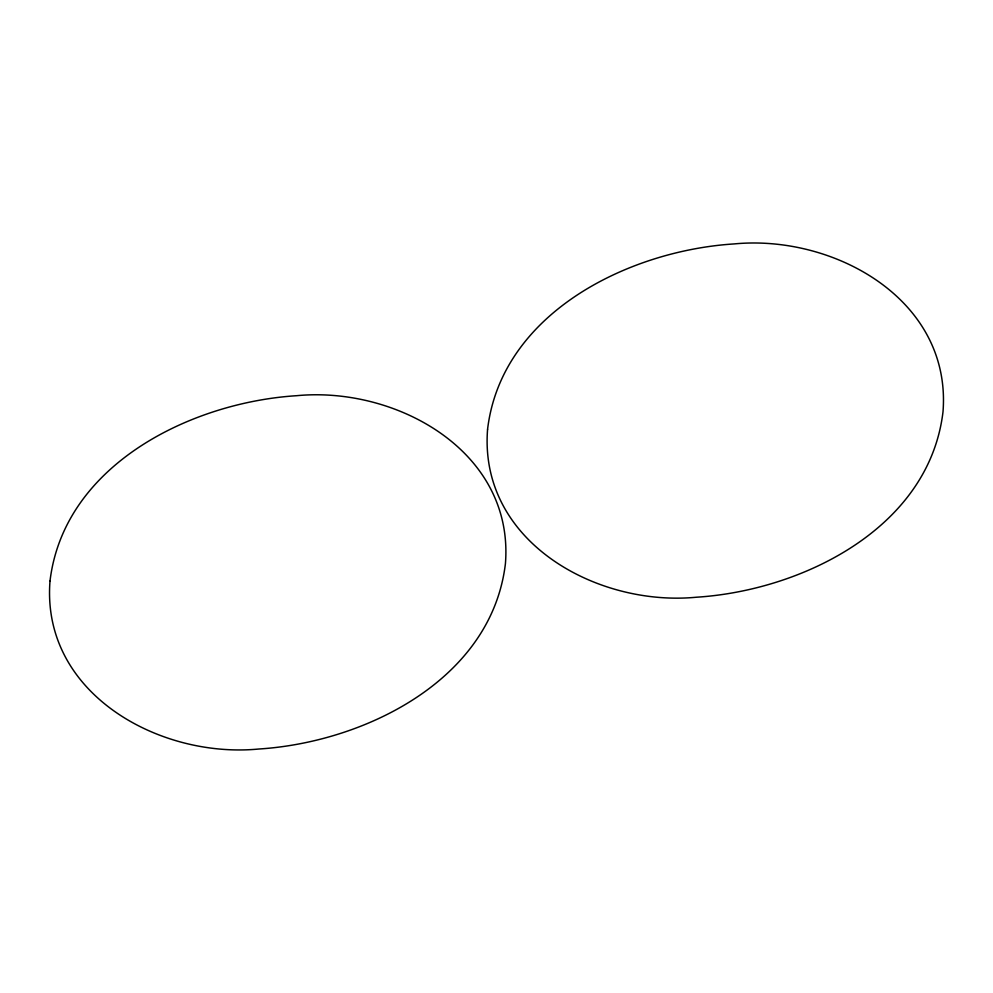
<?xml version="1.0" encoding="UTF-8"?>
<svg xmlns="http://www.w3.org/2000/svg" width="993" height="993" viewBox="0 0 993 993"><rect width="100%" height="100%" fill="white"/><g stroke="black" fill="none" stroke-linecap="round" stroke-linejoin="round"><path stroke-width="1.49" d="M49.998 581.091C41.16 693.337 159.066 758.615 258.788 749.02C364.406 742.354 491.523 679.994 505.425 563.627C514.275 451.381 396.368 386.116 296.646 395.698C191.028 402.364 63.912 464.736 49.998 581.091M487.575 429.299C478.725 541.545 596.632 606.822 696.354 597.227C801.972 590.574 929.088 528.202 943.002 411.847C951.84 299.588 833.934 234.323 734.212 243.918C628.594 250.571 501.477 312.944 487.575 429.299"/></g></svg>
